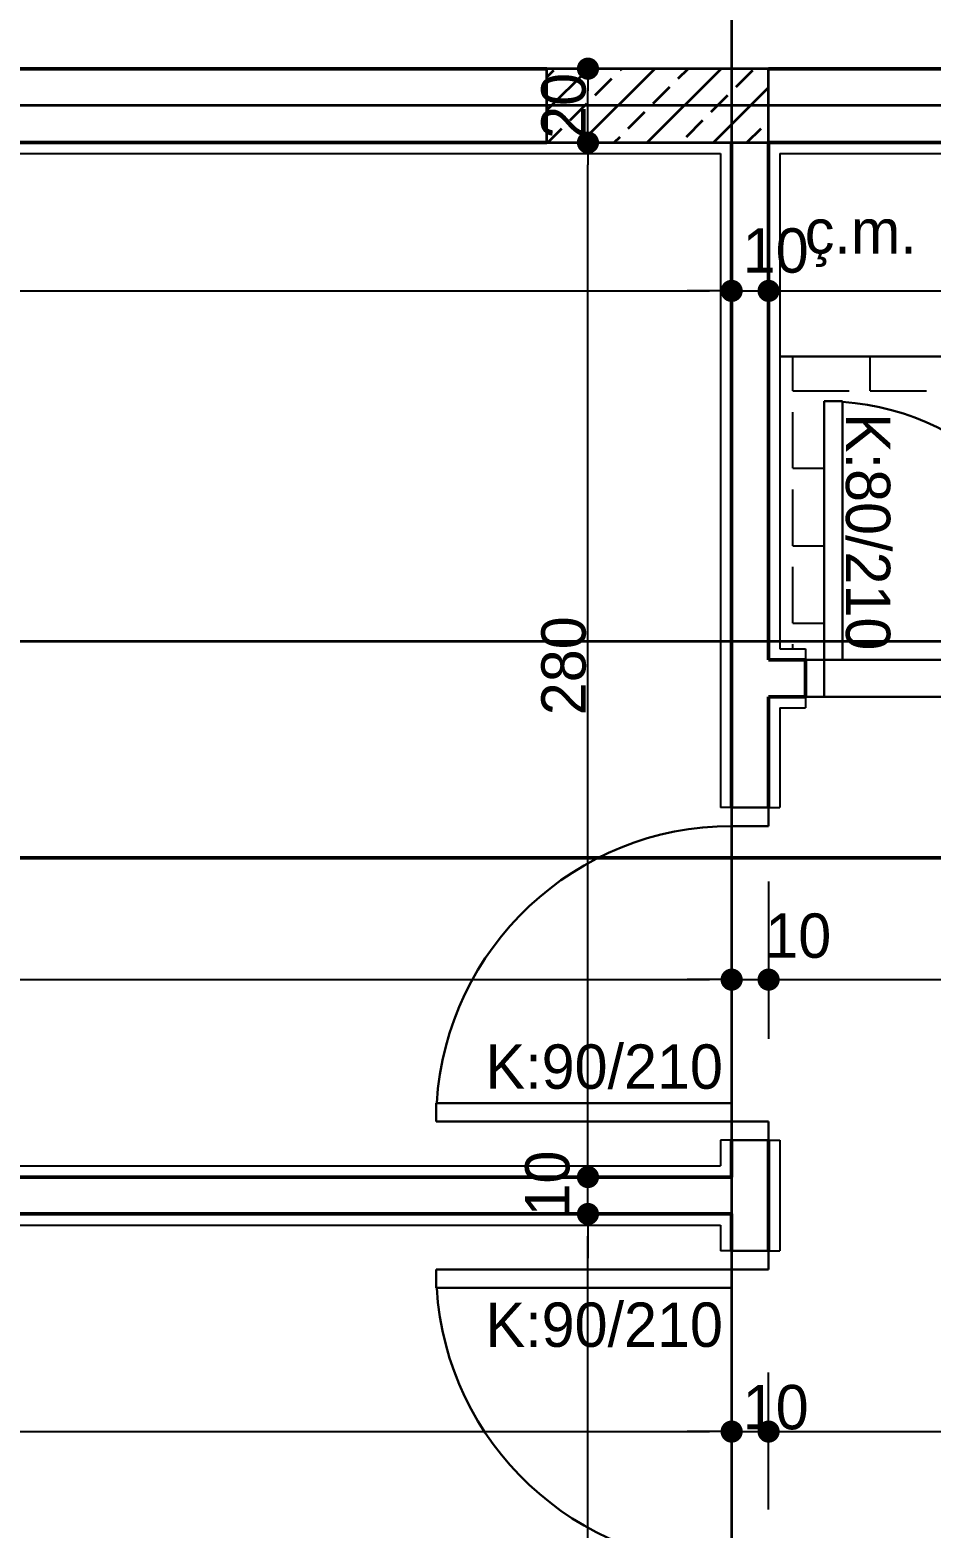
# Model space of a CAD drawing. Header units: millimetres. Extents: x 9537.41 to 9541.95, y -1431.78 to -1431.38.
# Drawn here: x 9538.2167 to 9538.2655, y -1431.5257 to -1431.4446 of the extents above; entities that cross this region are included whole.
import ezdxf

# ---------------------------------------------------------------- set-up
doc = ezdxf.new("R2010")
doc.units = ezdxf.units.MM
doc.linetypes.add('ACAD_ISO04W100', pattern=[30, 24, -3, 0, -3])
doc.linetypes.add('ACAD_ISO06W100', pattern=[36, 24, -3, 0, -3, 0, -3, 0, -3])
for name, color, linetype, lineweight in [('aks', 6, 'Continuous', 35), ('duvar', 214, 'Continuous', 50), ('kapı-pencere', 140, 'Continuous', 30), ('karo', 206, 'Continuous', 25), ('kesit', 3, 'Continuous', 50), ('kolon', 6, 'Continuous', 35), ('lvb.mut.', 203, 'Continuous', 30), ('sıva', 203, 'Continuous', 25), ('yazı', 161, 'Continuous', 35), ('ölçü', 4, 'Continuous', 25)]:
    doc.layers.add(name, color=color, linetype=linetype, lineweight=lineweight)

msp = doc.modelspace()

# ---------------------------------------------------------------- linework, layer by layer
at = {"color": 0, "linetype": 'ByBlock', "lineweight": -2}
for p, q in [((9538.246930535899, -1431.447289333453), (9538.246930535899, -1431.447889333453)), ((9538.246930535899, -1431.450089333453), (9538.246930535899, -1431.449489333453)), ((9538.246930535899, -1431.451289333453), (9538.246930535899, -1431.451889333453)), ((9538.254109836515, -1431.458718633632), (9538.253509836515, -1431.458718633632)), ((9538.254109836515, -1431.458718633632), (9538.253509836515, -1431.458718633632)), ((9538.257309836516, -1431.458718633632), (9538.257909836515, -1431.458718633632)), ((9538.257309836516, -1431.458718633632), (9538.257909836515, -1431.458718633632)), ((9538.254109836515, -1431.496002336719), (9538.253509836515, -1431.496002336719)), ((9538.254109836515, -1431.496002336719), (9538.253509836515, -1431.496002336719)), ((9538.257309836516, -1431.496002336719), (9538.257909836515, -1431.496002336719)), ((9538.257309836516, -1431.496002336719), (9538.257909836515, -1431.496002336719)), ((9538.246930535899, -1431.506089333453), (9538.246930535899, -1431.505489333453)), ((9538.246930535899, -1431.506089333453), (9538.246930535899, -1431.505489333453)), ((9538.246930535899, -1431.509289333453), (9538.246930535899, -1431.509889333453)), ((9538.246930535899, -1431.509289333453), (9538.246930535899, -1431.509889333453)), ((9538.254109836515, -1431.520467850164), (9538.253509836515, -1431.520467850164)), ((9538.254109836515, -1431.520467850164), (9538.253509836515, -1431.520467850164)), ((9538.257309836516, -1431.520467850164), (9538.257909836515, -1431.520467850164)), ((9538.257309836516, -1431.520467850164), (9538.257909836515, -1431.520467850164))]:
    msp.add_line(p, q, dxfattribs=at)
at = {"color": 0, "linetype": 'ByBlock', "const_width": 0.0006000000000000001}
for points in [[(9538.246930535899, -1431.446989333453, 1), (9538.246930535899, -1431.446389333453, 1)], [(9538.246930535899, -1431.450989333453, 1), (9538.246930535899, -1431.450389333453, 1)], [(9538.246930535899, -1431.450389333453, 1), (9538.246930535899, -1431.450989333453, 1)], [(9538.254409836514, -1431.458718633632, 1), (9538.255009836515, -1431.458718633632, 1)], [(9538.254409836514, -1431.458718633632, 1), (9538.255009836515, -1431.458718633632, 1)], [(9538.257009836514, -1431.458718633632, 1), (9538.256409836515, -1431.458718633632, 1)], [(9538.257009836514, -1431.458718633632, 1), (9538.256409836515, -1431.458718633632, 1)], [(9538.254409836514, -1431.496002336719, 1), (9538.255009836515, -1431.496002336719, 1)], [(9538.254409836514, -1431.496002336719, 1), (9538.255009836515, -1431.496002336719, 1)], [(9538.257009836514, -1431.496002336719, 1), (9538.256409836515, -1431.496002336719, 1)], [(9538.257009836514, -1431.496002336719, 1), (9538.256409836515, -1431.496002336719, 1)], [(9538.246930535899, -1431.506389333453, 1), (9538.246930535899, -1431.506989333453, 1)], [(9538.246930535899, -1431.506389333453, 1), (9538.246930535899, -1431.506989333453, 1)], [(9538.246930535899, -1431.508989333453, 1), (9538.246930535899, -1431.508389333453, 1)], [(9538.246930535899, -1431.508989333453, 1), (9538.246930535899, -1431.508389333453, 1)], [(9538.254409836514, -1431.520467850164, 1), (9538.255009836515, -1431.520467850164, 1)], [(9538.254409836514, -1431.520467850164, 1), (9538.255009836515, -1431.520467850164, 1)], [(9538.257009836514, -1431.520467850164, 1), (9538.256409836515, -1431.520467850164, 1)], [(9538.257009836514, -1431.520467850164, 1), (9538.256409836515, -1431.520467850164, 1)]]:
    msp.add_lwpolyline(points, format="xyb", close=True, dxfattribs=at)
at = {"layer": 'aks', "linetype": 'ACAD_ISO06W100'}
for p, q in [((9538.254709836516, -1431.406689333453), (9538.254709836516, -1431.684689333453)), ((9538.654709836515, -1431.448689333453), (9538.082709836515, -1431.448689333453)), ((9538.654709836515, -1431.477689333453), (9538.082709836515, -1431.477689333453))]:
    msp.add_line(p, q, dxfattribs=at)
at = {"layer": 'duvar'}
for p, q in [((9538.202709836514, -1431.446689333453), (9538.244709836516, -1431.446689333453)), ((9538.256709836514, -1431.446689333453), (9538.319709836514, -1431.446689333453)), ((9538.202709836514, -1431.450689333453), (9538.244709836516, -1431.450689333453)), ((9538.254709836516, -1431.450689333453), (9538.254709836516, -1431.486689333453)), ((9538.256709836514, -1431.450689333453), (9538.256709836514, -1431.478689333453)), ((9538.256709836514, -1431.450689333453), (9538.292709836514, -1431.450689333453)), ((9538.256709836514, -1431.478689333453), (9538.258709836515, -1431.478689333453)), ((9538.258709836515, -1431.478689333453), (9538.258709836515, -1431.480689333453)), ((9538.256709836514, -1431.480689333453), (9538.258709836515, -1431.480689333453)), ((9538.256709836514, -1431.480689333453), (9538.256709836514, -1431.486689333453)), ((9538.254709836516, -1431.504689333453), (9538.254709836516, -1431.506689333453)), ((9538.256709836514, -1431.504689333453), (9538.256709836514, -1431.510689333453)), ((9538.164709836516, -1431.506689333453), (9538.254709836516, -1431.506689333453)), ((9538.164709836516, -1431.508689333453), (9538.254709836516, -1431.508689333453)), ((9538.254709836516, -1431.508689333453), (9538.254709836516, -1431.510689333453))]:
    msp.add_line(p, q, dxfattribs=at)
at = {"layer": 'kapı-pencere'}
for p, q in [((9538.259709836515, -1431.464689333453), (9538.259709836515, -1431.478689333453)), ((9538.260709836515, -1431.464689333453), (9538.259709836515, -1431.464689333453)), ((9538.260709836515, -1431.478689333453), (9538.260709836515, -1431.464689333453)), ((9538.258709836515, -1431.478689333453), (9538.258709836515, -1431.480689333453)), ((9538.259709836515, -1431.478689333453), (9538.258709836515, -1431.478689333453)), ((9538.258709836515, -1431.478689333453), (9538.258709836515, -1431.480689333453)), ((9538.259709836515, -1431.478689333453), (9538.260709836515, -1431.478689333453)), ((9538.259709836515, -1431.480689333453), (9538.259709836515, -1431.478689333453)), ((9538.260709836515, -1431.478689333453), (9538.259709836515, -1431.478689333453)), ((9538.260709836515, -1431.478689333453), (9538.273709836514, -1431.478689333453)), ((9538.258709836515, -1431.480689333453), (9538.259709836515, -1431.480689333453)), ((9538.258709836515, -1431.480689333453), (9538.259709836515, -1431.480689333453)), ((9538.259709836515, -1431.480689333453), (9538.273709836514, -1431.480689333453)), ((9538.254709836516, -1431.486689333453), (9538.254709836516, -1431.487689333453)), ((9538.256709836514, -1431.486689333453), (9538.254709836516, -1431.486689333453)), ((9538.256709836514, -1431.487689333453), (9538.256709836514, -1431.486689333453)), ((9538.254709836516, -1431.487689333453), (9538.256709836514, -1431.487689333453)), ((9538.238709836514, -1431.502689333453), (9538.238709836514, -1431.503689333453)), ((9538.254709836516, -1431.502689333453), (9538.238709836514, -1431.502689333453)), ((9538.254709836516, -1431.503689333453), (9538.254709836516, -1431.502689333453)), ((9538.238709836514, -1431.503689333453), (9538.254709836516, -1431.503689333453)), ((9538.254709836516, -1431.503689333453), (9538.254709836516, -1431.504689333453)), ((9538.256709836514, -1431.503689333453), (9538.254709836516, -1431.503689333453)), ((9538.256709836514, -1431.504689333453), (9538.256709836514, -1431.503689333453)), ((9538.254709836516, -1431.504689333453), (9538.256709836514, -1431.504689333453)), ((9538.254709836516, -1431.511689333453), (9538.254709836516, -1431.510689333453)), ((9538.254709836516, -1431.510689333453), (9538.256709836514, -1431.510689333453)), ((9538.256709836514, -1431.510689333453), (9538.256709836514, -1431.511689333453)), ((9538.238709836514, -1431.512689333453), (9538.238709836514, -1431.511689333453)), ((9538.238709836514, -1431.511689333453), (9538.254709836516, -1431.511689333453)), ((9538.256709836514, -1431.511689333453), (9538.254709836516, -1431.511689333453)), ((9538.254709836516, -1431.511689333453), (9538.254709836516, -1431.512689333453)), ((9538.254709836516, -1431.512689333453), (9538.238709836514, -1431.512689333453))]:
    msp.add_line(p, q, dxfattribs=at)
for centre, radius, start, end in [((9538.259709836515, -1431.478689333453), 0.014, 0, 85.90395649116874), ((9538.254709836516, -1431.503689333453), 0.016, 90, 176.4166783174569), ((9538.254709836516, -1431.511689333453), 0.016, 183.5833216825431, 270)]:
    msp.add_arc(centre, radius, start, end, dxfattribs=at)
at = {"layer": 'karo'}
for p, q in [((9538.258016663509, -1431.464131876783), (9538.258016663509, -1431.462277454425)), ((9538.262207663509, -1431.464131876783), (9538.262207663509, -1431.462277454425)), ((9538.258016663509, -1431.464131876783), (9538.26106466351, -1431.464131876783)), ((9538.262207663509, -1431.464131876783), (9538.26525566351, -1431.464131876783)), ((9538.258016663509, -1431.468322876783), (9538.258016663509, -1431.465274876783)), ((9538.258016663509, -1431.468322876783), (9538.259709836515, -1431.468322876783)), ((9538.258016663509, -1431.472513876783), (9538.258016663509, -1431.469465876783)), ((9538.258016663509, -1431.472513876783), (9538.259709836515, -1431.472513876783)), ((9538.258016663509, -1431.476704876783), (9538.258016663509, -1431.473656876783)), ((9538.258016663509, -1431.476704876783), (9538.259709836515, -1431.476704876783)), ((9538.258016663509, -1431.478089333453), (9538.258016663509, -1431.477847876783))]:
    msp.add_line(p, q, dxfattribs=at)
at = {"layer": 'kesit', "linetype": 'ACAD_ISO04W100'}
msp.add_line((9538.134990495028, -1431.489415038047), (9538.604264506903, -1431.489415038047), dxfattribs=at)
at = {"layer": 'kolon'}
for p, q in [((9538.244709836516, -1431.450689333453), (9538.244709836516, -1431.446689333453)), ((9538.256709836514, -1431.446689333453), (9538.244709836516, -1431.446689333453)), ((9538.244709836516, -1431.448939320861), (9538.246959823922, -1431.446689333453)), ((9538.244709836516, -1431.447143269636), (9538.245075146893, -1431.446777959258)), ((9538.246551926371, -1431.450689333453), (9538.25055192637, -1431.446689333453)), ((9538.248667249341, -1431.446777959258), (9538.248755875147, -1431.446689333453)), ((9538.25014402882, -1431.450689333453), (9538.254144028819, -1431.446689333453)), ((9538.251810338985, -1431.447226972064), (9538.252347977595, -1431.446689333453)), ((9538.254953428626, -1431.44767598487), (9538.255851454238, -1431.446777959258)), ((9538.256709836514, -1431.450689333453), (9538.256709836514, -1431.446689333453)), ((9538.247320210923, -1431.448124997676), (9538.248218236535, -1431.447226972064)), ((9538.250463300566, -1431.448574010482), (9538.251361326178, -1431.44767598487)), ((9538.253736131268, -1431.450689333453), (9538.256709836514, -1431.447715628206)), ((9538.245973172505, -1431.449472036094), (9538.246871198118, -1431.448574010482)), ((9538.253606390208, -1431.449023023288), (9538.25450441582, -1431.448124997676)), ((9538.249116262148, -1431.4499210489), (9538.25001428776, -1431.449023023288)), ((9538.25225935179, -1431.450370061707), (9538.253157377403, -1431.449472036094)), ((9538.244755875146, -1431.450689333453), (9538.2455241597, -1431.4499210489)), ((9538.255532182491, -1431.450689333453), (9538.256300467045, -1431.4499210489)), ((9538.244709836516, -1431.450689333453), (9538.256709836514, -1431.450689333453)), ((9538.248347977595, -1431.450689333453), (9538.248667249341, -1431.450370061707))]:
    msp.add_line(p, q, dxfattribs=at)
at = {"layer": 'lvb.mut.'}
msp.add_line((9538.257309836516, -1431.462277454425), (9538.277621881947, -1431.462277454425), dxfattribs=at)
at = {"layer": 'sıva'}
for p, q in [((9538.165309836515, -1431.451289333453), (9538.254109836515, -1431.451289333453)), ((9538.254109836515, -1431.451289333453), (9538.254109836515, -1431.486689333453)), ((9538.257309836516, -1431.451289333453), (9538.292109836515, -1431.451289333453)), ((9538.257309836516, -1431.451289333453), (9538.257309836516, -1431.478089333453)), ((9538.257309836516, -1431.478089333453), (9538.258709836515, -1431.478089333453)), ((9538.258709836515, -1431.478089333453), (9538.258709836515, -1431.478689333453)), ((9538.258709836515, -1431.480689333453), (9538.258709836515, -1431.481289333453)), ((9538.257309836516, -1431.481289333453), (9538.258709836515, -1431.481289333453)), ((9538.257309836516, -1431.481289333453), (9538.257309836516, -1431.486689333453)), ((9538.254709836516, -1431.486689333453), (9538.254109836515, -1431.486689333453)), ((9538.256709836514, -1431.486689333453), (9538.257309836516, -1431.486689333453)), ((9538.254109836515, -1431.504689333453), (9538.254109836515, -1431.506089333453)), ((9538.254709836516, -1431.504689333453), (9538.254109836515, -1431.504689333453)), ((9538.256709836514, -1431.504689333453), (9538.257309836516, -1431.504689333453)), ((9538.257309836516, -1431.504689333453), (9538.257309836516, -1431.510689333453)), ((9538.165309836515, -1431.506089333453), (9538.254109836515, -1431.506089333453)), ((9538.165309836515, -1431.509289333453), (9538.254109836515, -1431.509289333453)), ((9538.254109836515, -1431.509289333453), (9538.254109836515, -1431.510689333453)), ((9538.254709836516, -1431.510689333453), (9538.254109836515, -1431.510689333453)), ((9538.256709836514, -1431.510689333453), (9538.257309836516, -1431.510689333453))]:
    msp.add_line(p, q, dxfattribs=at)
at = {"layer": 'ölçü'}
for p, q in [((9538.243959823922, -1431.446689333453), (9538.2437305359, -1431.446689333453)), ((9538.246930535899, -1431.449489333453), (9538.246930535899, -1431.447889333453)), ((9538.243930535898, -1431.450689333453), (9538.2437305359, -1431.450689333453)), ((9538.243930535898, -1431.450689333453), (9538.2437305359, -1431.450689333453)), ((9538.246930535899, -1431.505489333453), (9538.246930535899, -1431.451889333453)), ((9538.254709836516, -1431.455718633632), (9538.254709836516, -1431.455518633632)), ((9538.254709836516, -1431.455718633632), (9538.254709836516, -1431.455518633632)), ((9538.256709836514, -1431.455718633632), (9538.256709836514, -1431.455518633632)), ((9538.256709836514, -1431.455718633632), (9538.256709836514, -1431.455518633632)), ((9538.165909836514, -1431.458718633632), (9538.253509836515, -1431.458718633632)), ((9538.253509836515, -1431.458718633632), (9538.252309836515, -1431.458718633632)), ((9538.254709836516, -1431.458718633632), (9538.256709836514, -1431.458718633632)), ((9538.257909836515, -1431.458718633632), (9538.291509836516, -1431.458718633632)), ((9538.257909836515, -1431.458718633632), (9538.259109836516, -1431.458718633632)), ((9538.256709836514, -1431.490689333453), (9538.256709836514, -1431.499202336719)), ((9538.256709836514, -1431.490689333453), (9538.256709836514, -1431.499202336719)), ((9538.254709836516, -1431.493002336719), (9538.254709836516, -1431.492802336719)), ((9538.254709836516, -1431.493002336719), (9538.254709836516, -1431.492802336719)), ((9538.165909836514, -1431.496002336719), (9538.253509836515, -1431.496002336719)), ((9538.253509836515, -1431.496002336719), (9538.252309836515, -1431.496002336719)), ((9538.254709836516, -1431.496002336719), (9538.256709836514, -1431.496002336719)), ((9538.257909836515, -1431.496002336719), (9538.277509836515, -1431.496002336719)), ((9538.257909836515, -1431.496002336719), (9538.259109836516, -1431.496002336719)), ((9538.246930535899, -1431.505489333453), (9538.246930535899, -1431.504289333453)), ((9538.243930535898, -1431.506689333453), (9538.2437305359, -1431.506689333453)), ((9538.243930535898, -1431.506689333453), (9538.2437305359, -1431.506689333453)), ((9538.246930535899, -1431.508689333453), (9538.246930535899, -1431.506689333453)), ((9538.243930535898, -1431.508689333453), (9538.2437305359, -1431.508689333453)), ((9538.243930535898, -1431.508689333453), (9538.2437305359, -1431.508689333453)), ((9538.246930535899, -1431.509889333453), (9538.246930535899, -1431.511089333453)), ((9538.246930535899, -1431.601489333453), (9538.246930535899, -1431.509889333453)), ((9538.256709836514, -1431.524689333453), (9538.256709836514, -1431.517267850164)), ((9538.256709836514, -1431.524689333453), (9538.256709836514, -1431.517267850164)), ((9538.165909836514, -1431.520467850164), (9538.253509836515, -1431.520467850164)), ((9538.253509836515, -1431.520467850164), (9538.252309836515, -1431.520467850164)), ((9538.254709836516, -1431.520467850164), (9538.256709836514, -1431.520467850164)), ((9538.257909836515, -1431.520467850164), (9538.326509836515, -1431.520467850164)), ((9538.257909836515, -1431.520467850164), (9538.259109836516, -1431.520467850164)), ((9538.254709836516, -1431.523467850164), (9538.254709836516, -1431.523667850164)), ((9538.254709836516, -1431.523467850164), (9538.254709836516, -1431.523667850164))]:
    msp.add_line(p, q, dxfattribs=at)

# ---------------------------------------------------------------- texts
at = {"layer": 'yazı'}
for s, p in [('ç.m.', (9538.258669021101, -1431.456694984422)), ('K:90/210', (9538.241389328454, -1431.501909536174)), ('K:90/210', (9538.241389328454, -1431.515881243206))]:
    msp.add_text(s, height=0.0024, dxfattribs=at).set_placement(p)
msp.add_text('K:80/210', height=0.002400000000000001, rotation=270, dxfattribs=at).set_placement((9538.260896053194, -1431.465332580911))
at = {"layer": 'ölçü'}
for s, p in [('20', (9538.246805535899, -1431.450489333453)), ('280', (9538.246805535899, -1431.481689333453)), ('10', (9538.245928310664, -1431.508826165883))]:
    msp.add_text(s, height=0.0024, rotation=90, dxfattribs=at).set_placement(p)
for p in [(9538.255309836515, -1431.457730470789), (9538.256531086516, -1431.494820835086), (9538.255309836515, -1431.520342850164)]:
    msp.add_text('10', height=0.0024, dxfattribs=at).set_placement(p)

doc.saveas('drawing.dxf')
